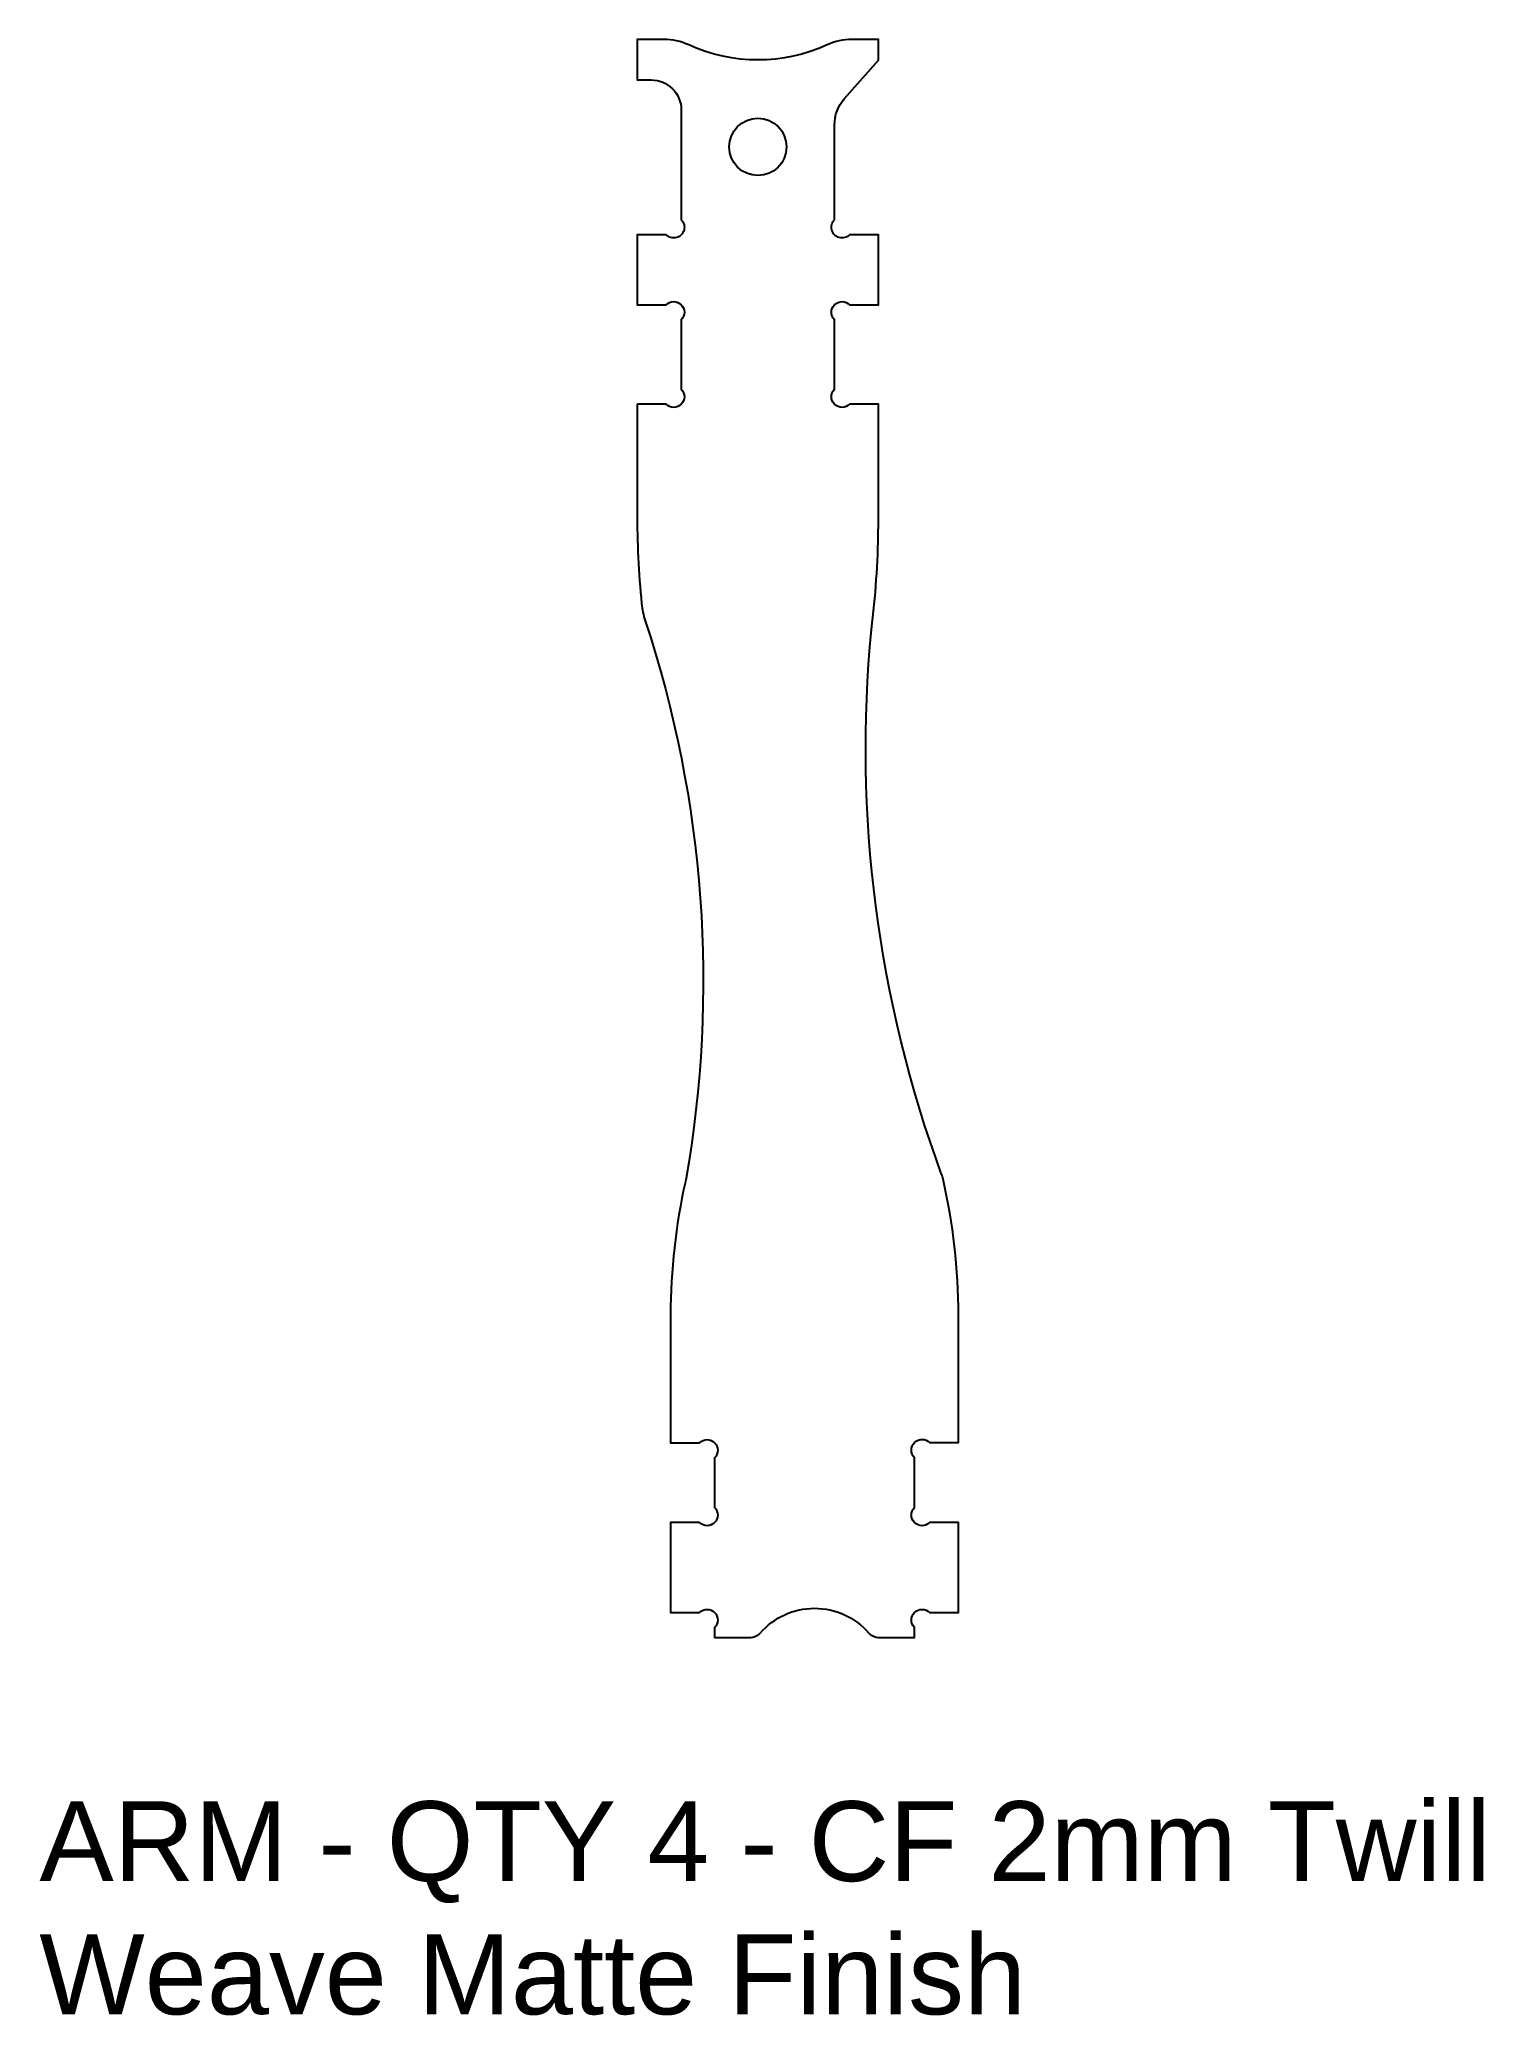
# Model space of a CAD drawing. Header units: inches. Extents: x -25.1 to 47.1, y -70.8 to 28.1.
import ezdxf

# ---------------------------------------------------------------- set-up
doc = ezdxf.new("R2010")
doc.units = ezdxf.units.IN
doc.header["$MEASUREMENT"] = 0
doc.layers.add('Arms Nano', color=50, linetype='Continuous')
doc.styles.get("Standard").update_dxf_attribs({"font": 'arial.ttf'})

msp = doc.modelspace()

# ---------------------------------------------------------------- linework, layer by layer
at = {"layer": 'Arms Nano'}
msp.add_lwpolyline([(4.766, 9.832), (4.766, 9.678), (4.762, 4.457, 0.024818), (4.98, -0.143, 0.055624), (5.164, -1.012, -0.124133), (7.193, -29.009, -0.010133), (7.177, -29.088, 0.055191), (6.434, -35.758), (6.437, -42.151), (7.88, -42.151, -1), (8.637, -42.908), (8.637, -44.721), (8.637, -45.394, -1), (7.88, -46.151), (6.437, -46.151), (6.437, -50.651), (7.88, -50.651, -1), (8.637, -51.408), (8.637, -51.901), (10.332, -51.901, 0.110222), (10.757, -51.806, 0.105052), (10.922, -51.681, -0.457282), (16.351, -51.681, 0.105052), (16.516, -51.806, 0.110222), (16.942, -51.901), (18.637, -51.901), (18.637, -51.408, -1), (19.393, -50.651), (20.837, -50.651), (20.837, -46.151), (19.393, -46.151, -1), (18.637, -45.394), (18.637, -44.557), (18.637, -42.901, -1), (19.393, -42.145), (20.837, -42.145), (20.837, -35.757, 0.056377), (20.065, -28.957, 0.031353), (19.993, -28.717, -0.112296), (16.48, -1.443, 0.029079), (16.827, 3.563, 0.020593), (16.837, 3.81), (16.836, 9.832), (15.393, 9.832, -1), (14.637, 10.588), (14.637, 12.234), (14.637, 14.059, -1), (15.393, 14.815), (15.458, 14.815), (16.836, 14.815), (16.836, 18.315), (15.393, 18.315, -1), (14.637, 19.072), (14.637, 19.456), (14.637, 23.811, -0.182397), (15.135, 25.132), (16.836, 27.065), (16.836, 28.09), (15.508, 28.09, 0.10761), (14.26, 27.819, -0.217741), (7.343, 27.819, 0.10761), (6.095, 28.09), (4.766, 28.09), (4.766, 26.065), (5.467, 26.065, -0.414214), (6.967, 24.565), (6.967, 19.072, -1), (6.21, 18.315), (4.766, 18.315), (4.766, 14.815), (6.21, 14.815, -1), (6.967, 14.059), (6.967, 12.231), (6.967, 10.588, -1), (6.21, 9.832), (4.935, 9.832), (4.766, 9.832)], format="xyb", close=True, dxfattribs=at)
msp.add_circle((10.802, 22.715), 1.435, dxfattribs=at)

# ---------------------------------------------------------------- texts
at = {"layer": 'Arms Nano', "insert": (-25.152, -60.098), "char_height": 4, "attachment_point": 1}
msp.add_mtext_dynamic_manual_height_columns('ARM - QTY 4 - CF 2mm Twill Weave Matte Finish', width=77.18879, gutter_width=1, heights=[0], dxfattribs=at)

doc.saveas('drawing.dxf')
